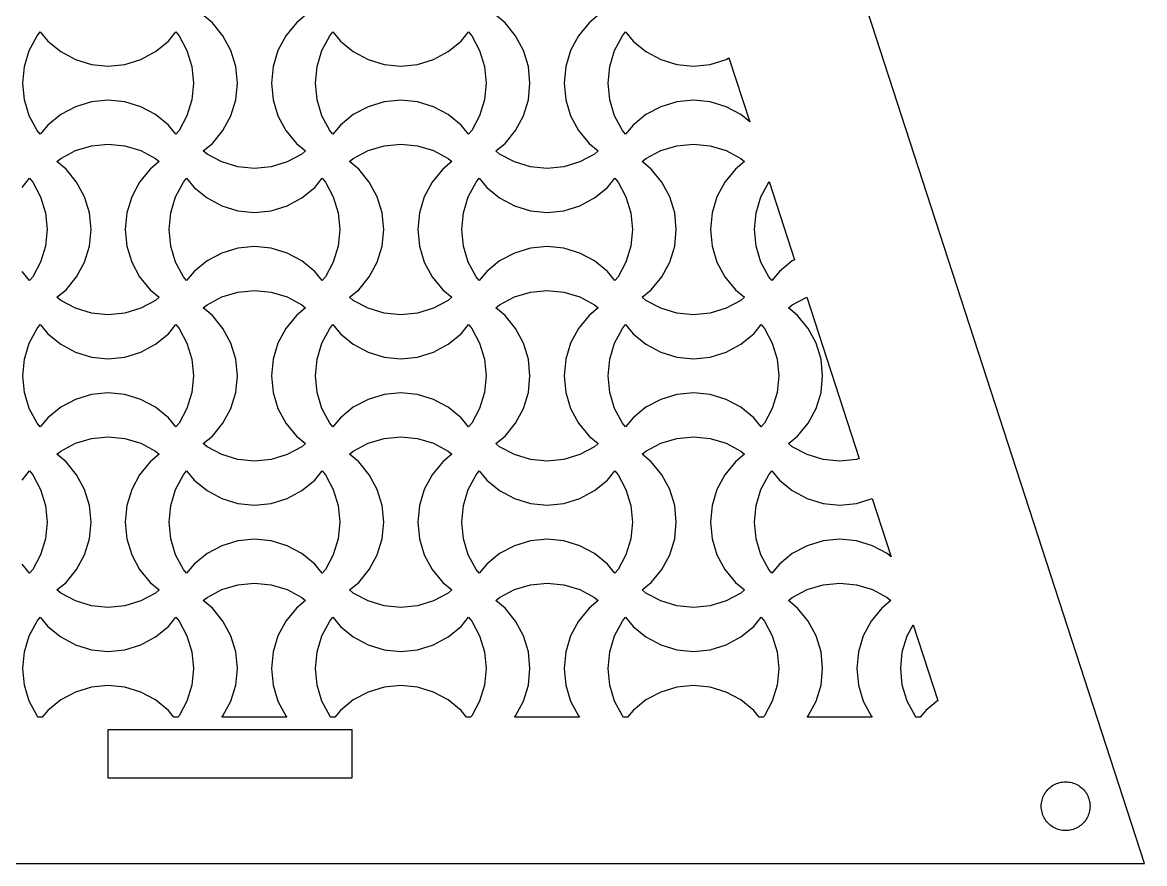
# Model space of a CAD drawing. Header units: metres. Extents: x -75 to 75, y 0 to 231.
# Drawn here: x -17 to 75, y 0 to 69 of the extents above; entities that cross this region are included whole.
import ezdxf

# ---------------------------------------------------------------- set-up
doc = ezdxf.new("R2010")
doc.units = ezdxf.units.M

msp = doc.modelspace()

# ---------------------------------------------------------------- linework, layer by layer
for p, q in [((75, 0), (0, 230.826)), ((-1.4502, 68.9499), (-2.19971, 69.5651)), ((6.19965, 69.5651), (5.45013, 68.9499)), ((22.5497, 68.9499), (21.7999, 69.5651)), ((30.1996, 69.5651), (29.4501, 68.9499)), ((-15.82, 67.8891), (-15.5649, 68.2001)), ((-15.5649, 68.2001), (-14.9496, 67.4503)), ((-5.05035, 67.4503), (-4.43512, 68.2001)), ((-4.43512, 68.2001), (-4.17969, 67.8891)), ((-0.57953, 67.8891), (-1.4502, 68.9499)), ((5.45013, 68.9499), (4.57947, 67.8891)), ((8.17963, 67.8891), (8.43506, 68.2001)), ((8.43506, 68.2001), (9.05029, 67.4503)), ((18.9496, 67.4503), (19.5648, 68.2001)), ((19.5648, 68.2001), (19.8199, 67.8891)), ((23.4201, 67.8891), (22.5497, 68.9499)), ((29.4501, 68.9499), (28.5797, 67.8891)), ((32.1796, 67.8891), (32.435, 68.2001)), ((32.435, 68.2001), (33.0502, 67.4503)), ((-16.467, 66.6788), (-15.82, 67.8891)), ((-14.9496, 67.4503), (-13.8885, 66.5799)), ((-6.11115, 66.5799), (-5.05035, 67.4503)), ((-4.17969, 67.8891), (-3.53271, 66.6788)), ((0.06714, 66.6788), (-0.57953, 67.8891)), ((4.57947, 67.8891), (3.9325, 66.6788)), ((7.53296, 66.6788), (8.17963, 67.8891)), ((9.05029, 67.4503), (10.1111, 66.5799)), ((17.8888, 66.5799), (18.9496, 67.4503)), ((19.8199, 67.8891), (20.4669, 66.6788)), ((24.0671, 66.6788), (23.4201, 67.8891)), ((28.5797, 67.8891), (27.9324, 66.6788)), ((31.5329, 66.6788), (32.1796, 67.8891)), ((33.0502, 67.4503), (34.111, 66.5799)), ((-16.8652, 65.3656), (-16.467, 66.6788)), ((-13.8885, 66.5799), (-12.6785, 65.9329)), ((-7.32117, 65.9329), (-6.11115, 66.5799)), ((-3.53271, 66.6788), (-3.13446, 65.3656)), ((0.46539, 65.3656), (0.06714, 66.6788)), ((3.9325, 66.6788), (3.53424, 65.3656)), ((7.1344, 65.3656), (7.53296, 66.6788)), ((10.1111, 66.5799), (11.3211, 65.9329)), ((16.6785, 65.9329), (17.8888, 66.5799)), ((20.4669, 66.6788), (20.8652, 65.3656)), ((24.4653, 65.3656), (24.0671, 66.6788)), ((27.9324, 66.6788), (27.5342, 65.3656)), ((31.1343, 65.3656), (31.5329, 66.6788)), ((34.111, 66.5799), (35.3214, 65.9329)), ((-16.9998, 64.0002), (-16.8652, 65.3656)), ((-12.6785, 65.9329), (-11.3654, 65.5347)), ((-11.3654, 65.5347), (-10, 65.4001)), ((-10, 65.4001), (-8.63434, 65.5347)), ((-8.63434, 65.5347), (-7.32117, 65.9329)), ((-3.13446, 65.3656), (-2.99988, 64.0002)), ((0.59998, 64.0002), (0.46539, 65.3656)), ((3.53424, 65.3656), (3.39966, 64.0002)), ((6.99982, 64.0002), (7.1344, 65.3656)), ((11.3211, 65.9329), (12.6343, 65.5347)), ((12.6343, 65.5347), (13.9999, 65.4001)), ((13.9999, 65.4001), (15.3653, 65.5347)), ((15.3653, 65.5347), (16.6785, 65.9329)), ((20.8652, 65.3656), (20.9998, 64.0002)), ((24.5999, 64.0002), (24.4653, 65.3656)), ((27.5342, 65.3656), (27.3996, 64.0002)), ((30.9998, 64.0002), (31.1343, 65.3656)), ((35.3214, 65.9329), (36.6345, 65.5347)), ((36.6345, 65.5347), (37.9999, 65.4001)), ((37.9999, 65.4001), (39.3652, 65.5347)), ((39.3652, 65.5347), (40.6784, 65.9329)), ((40.6784, 65.9329), (40.9179, 66.061)), ((40.9179, 66.061), (42.621, 60.8196)), ((-16.8652, 62.6346), (-16.9998, 64.0002)), ((-2.99988, 64.0002), (-3.13446, 62.6346)), ((0.46539, 62.6346), (0.59998, 64.0002)), ((3.39966, 64.0002), (3.53424, 62.6346)), ((7.1344, 62.6346), (6.99982, 64.0002)), ((20.9998, 64.0002), (20.8652, 62.6346)), ((24.4653, 62.6346), (24.5999, 64.0002)), ((27.3996, 64.0002), (27.5342, 62.6346)), ((31.1343, 62.6346), (30.9998, 64.0002)), ((-16.467, 61.3214), (-16.8652, 62.6346)), ((-10, 62.6004), (-11.3654, 62.4658)), ((-8.63434, 62.4658), (-10, 62.6004)), ((-3.13446, 62.6346), (-3.53271, 61.3214)), ((0.06714, 61.3214), (0.46539, 62.6346)), ((3.53424, 62.6346), (3.9325, 61.3214)), ((7.53296, 61.3214), (7.1344, 62.6346)), ((13.9999, 62.6004), (12.6343, 62.4658)), ((15.3653, 62.4658), (13.9999, 62.6004)), ((20.8652, 62.6346), (20.4669, 61.3214)), ((24.0671, 61.3214), (24.4653, 62.6346)), ((27.5342, 62.6346), (27.9324, 61.3214)), ((31.5329, 61.3214), (31.1343, 62.6346)), ((37.9999, 62.6004), (36.6345, 62.4658)), ((39.3652, 62.4658), (37.9999, 62.6004)), ((-12.6785, 62.0676), (-13.8885, 61.4206)), ((-11.3654, 62.4658), (-12.6785, 62.0676)), ((-7.32117, 62.0676), (-8.63434, 62.4658)), ((-6.11115, 61.4206), (-7.32117, 62.0676)), ((11.3211, 62.0676), (10.1111, 61.4206)), ((12.6343, 62.4658), (11.3211, 62.0676)), ((16.6785, 62.0676), (15.3653, 62.4658)), ((17.8888, 61.4206), (16.6785, 62.0676)), ((35.3214, 62.0676), (34.111, 61.4206)), ((36.6345, 62.4658), (35.3214, 62.0676)), ((40.6784, 62.0676), (39.3652, 62.4658)), ((41.8887, 61.4206), (40.6784, 62.0676)), ((-15.82, 60.1114), (-16.467, 61.3214)), ((-13.8885, 61.4206), (-14.9496, 60.5499)), ((-5.05035, 60.5499), (-6.11115, 61.4206)), ((-3.53271, 61.3214), (-4.17969, 60.1114)), ((-0.57953, 60.1114), (0.06714, 61.3214)), ((3.9325, 61.3214), (4.57947, 60.1114)), ((8.17963, 60.1114), (7.53296, 61.3214)), ((10.1111, 61.4206), (9.05029, 60.5499)), ((18.9496, 60.5499), (17.8888, 61.4206)), ((20.4669, 61.3214), (19.8199, 60.1114)), ((23.4201, 60.1114), (24.0671, 61.3214)), ((27.9324, 61.3214), (28.5797, 60.1114)), ((32.1796, 60.1114), (31.5329, 61.3214)), ((34.111, 61.4206), (33.0502, 60.5499)), ((42.621, 60.8196), (41.8887, 61.4206)), ((-15.5649, 59.8004), (-15.82, 60.1114)), ((-14.9496, 60.5499), (-15.5649, 59.8004)), ((-4.43512, 59.8004), (-5.05035, 60.5499)), ((-4.17969, 60.1114), (-4.43512, 59.8004)), ((-1.4502, 59.0506), (-0.57953, 60.1114)), ((4.57947, 60.1114), (5.45013, 59.0506)), ((8.43506, 59.8004), (8.17963, 60.1114)), ((9.05029, 60.5499), (8.43506, 59.8004)), ((19.5648, 59.8004), (18.9496, 60.5499)), ((19.8199, 60.1114), (19.5648, 59.8004)), ((22.5497, 59.0506), (23.4201, 60.1114)), ((28.5797, 60.1114), (29.4501, 59.0506)), ((32.435, 59.8004), (32.1796, 60.1114)), ((33.0502, 60.5499), (32.435, 59.8004)), ((-11.3654, 58.8657), (-10, 59.0002)), ((-10, 59.0002), (-8.63434, 58.8657)), ((-2.19971, 58.4354), (-1.4502, 59.0506)), ((5.45013, 59.0506), (6.19965, 58.4354)), ((12.6343, 58.8657), (13.9999, 59.0002)), ((13.9999, 59.0002), (15.3653, 58.8657)), ((21.7999, 58.4354), (22.5497, 59.0506)), ((29.4501, 59.0506), (30.1996, 58.4354)), ((36.6345, 58.8657), (37.9999, 59.0002)), ((37.9999, 59.0002), (39.3652, 58.8657)), ((-13.8885, 57.8204), (-12.6785, 58.4671)), ((-12.6785, 58.4671), (-11.3654, 58.8657)), ((-8.63434, 58.8657), (-7.32117, 58.4671)), ((-7.32117, 58.4671), (-6.11115, 57.8204)), ((-1.88873, 58.1799), (-2.19971, 58.4354)), ((-0.67841, 57.5333), (-1.88873, 58.1799)), ((5.88867, 58.1799), (4.67834, 57.5333)), ((6.19965, 58.4354), (5.88867, 58.1799)), ((10.1111, 57.8204), (11.3211, 58.4671)), ((11.3211, 58.4671), (12.6343, 58.8657)), ((15.3653, 58.8657), (16.6785, 58.4671)), ((16.6785, 58.4671), (17.8888, 57.8204)), ((22.1112, 58.1799), (21.7999, 58.4354)), ((23.3212, 57.5333), (22.1112, 58.1799)), ((29.8886, 58.1799), (28.6786, 57.5333)), ((30.1996, 58.4354), (29.8886, 58.1799)), ((34.111, 57.8204), (35.3214, 58.4671)), ((35.3214, 58.4671), (36.6345, 58.8657)), ((39.3652, 58.8657), (40.6784, 58.4671)), ((40.6784, 58.4671), (41.8887, 57.8204)), ((-14.1998, 57.565), (-13.8885, 57.8204)), ((-13.45, 56.9498), (-14.1998, 57.565)), ((-5.80017, 57.565), (-6.54968, 56.9498)), ((-6.11115, 57.8204), (-5.80017, 57.565)), ((0.63446, 57.1347), (-0.67841, 57.5333)), ((1.99982, 57.0001), (0.63446, 57.1347)), ((3.36548, 57.1347), (1.99982, 57.0001)), ((4.67834, 57.5333), (3.36548, 57.1347)), ((9.80011, 57.565), (10.1111, 57.8204)), ((10.5496, 56.9498), (9.80011, 57.565)), ((18.1998, 57.565), (17.45, 56.9498)), ((17.8888, 57.8204), (18.1998, 57.565)), ((24.6344, 57.1347), (23.3212, 57.5333)), ((25.9998, 57.0001), (24.6344, 57.1347)), ((27.3654, 57.1347), (25.9998, 57.0001)), ((28.6786, 57.5333), (27.3654, 57.1347)), ((33.8, 57.565), (34.111, 57.8204)), ((34.5496, 56.9498), (33.8, 57.565)), ((42.1997, 57.565), (41.4502, 56.9498)), ((41.8887, 57.8204), (42.1997, 57.565)), ((-17.0502, 55.4504), (-16.4349, 56.2)), ((-16.4349, 56.2), (-16.1798, 55.889)), ((-12.5797, 55.889), (-13.45, 56.9498)), ((-6.54968, 56.9498), (-7.42004, 55.889)), ((-3.81989, 55.889), (-3.56476, 56.2)), ((-3.56476, 56.2), (-2.94952, 55.4504)), ((6.94946, 55.4504), (7.5647, 56.2)), ((7.5647, 56.2), (7.82013, 55.889)), ((11.4203, 55.889), (10.5496, 56.9498)), ((17.45, 56.9498), (16.5796, 55.889)), ((20.1797, 55.889), (20.4349, 56.2)), ((20.4349, 56.2), (21.0501, 55.4504)), ((30.9494, 55.4504), (31.5646, 56.2)), ((31.5646, 56.2), (31.8201, 55.889)), ((35.4202, 55.889), (34.5496, 56.9498)), ((41.4502, 56.9498), (40.5795, 55.889)), ((-16.1798, 55.889), (-15.5328, 54.6786)), ((-11.9324, 54.6786), (-12.5797, 55.889)), ((-7.42004, 55.889), (-8.06732, 54.6786)), ((-4.46686, 54.6786), (-3.81989, 55.889)), ((-2.94952, 55.4504), (-1.88873, 54.5798)), ((5.88867, 54.5798), (6.94946, 55.4504)), ((7.82013, 55.889), (8.4668, 54.6786)), ((12.0673, 54.6786), (11.4203, 55.889)), ((16.5796, 55.889), (15.9326, 54.6786)), ((19.5328, 54.6786), (20.1797, 55.889)), ((21.0501, 55.4504), (22.1112, 54.5798)), ((29.8886, 54.5798), (30.9494, 55.4504)), ((31.8201, 55.889), (32.4667, 54.6786)), ((36.0672, 54.6786), (35.4202, 55.889)), ((40.5795, 55.889), (39.9326, 54.6786)), ((43.5327, 54.6786), (44.1797, 55.889)), ((44.1797, 55.889), (44.2107, 55.9268)), ((44.2107, 55.9268), (46.2932, 49.5178)), ((-15.5328, 54.6786), (-15.1343, 53.3655)), ((-11.5344, 53.3655), (-11.9324, 54.6786)), ((-8.06732, 54.6786), (-8.46527, 53.3655)), ((-4.86511, 53.3655), (-4.46686, 54.6786)), ((-1.88873, 54.5798), (-0.67841, 53.9328)), ((4.67834, 53.9328), (5.88867, 54.5798)), ((8.4668, 54.6786), (8.86536, 53.3655)), ((12.4655, 53.3655), (12.0673, 54.6786)), ((15.9326, 54.6786), (15.5344, 53.3655)), ((19.1345, 53.3655), (19.5328, 54.6786)), ((22.1112, 54.5798), (23.3212, 53.9328)), ((28.6786, 53.9328), (29.8886, 54.5798)), ((32.4667, 54.6786), (32.8653, 53.3655)), ((36.4655, 53.3655), (36.0672, 54.6786)), ((39.9326, 54.6786), (39.5343, 53.3655)), ((43.1345, 53.3655), (43.5327, 54.6786)), ((-0.67841, 53.9328), (0.63446, 53.5345)), ((0.63446, 53.5345), (1.99982, 53.4)), ((1.99982, 53.4), (3.36548, 53.5345)), ((3.36548, 53.5345), (4.67834, 53.9328)), ((23.3212, 53.9328), (24.6344, 53.5345)), ((24.6344, 53.5345), (25.9998, 53.4)), ((25.9998, 53.4), (27.3654, 53.5345)), ((27.3654, 53.5345), (28.6786, 53.9328)), ((-15.1343, 53.3655), (-14.9997, 52.0001)), ((-11.3998, 52.0001), (-11.5344, 53.3655)), ((-8.46527, 53.3655), (-8.59985, 52.0001)), ((-4.99969, 52.0001), (-4.86511, 53.3655)), ((8.86536, 53.3655), (8.99994, 52.0001)), ((12.6001, 52.0001), (12.4655, 53.3655)), ((15.5344, 53.3655), (15.3998, 52.0001)), ((18.9999, 52.0001), (19.1345, 53.3655)), ((32.8653, 53.3655), (32.9999, 52.0001)), ((36.6, 52.0001), (36.4655, 53.3655)), ((39.5343, 53.3655), (39.3997, 52.0001)), ((42.9999, 52.0001), (43.1345, 53.3655)), ((-14.9997, 52.0001), (-15.1343, 50.6348)), ((-11.5344, 50.6348), (-11.3998, 52.0001)), ((-8.59985, 52.0001), (-8.46527, 50.6348)), ((-4.86511, 50.6348), (-4.99969, 52.0001)), ((8.99994, 52.0001), (8.86536, 50.6348)), ((12.4655, 50.6348), (12.6001, 52.0001)), ((15.3998, 52.0001), (15.5344, 50.6348)), ((19.1345, 50.6348), (18.9999, 52.0001)), ((32.9999, 52.0001), (32.8653, 50.6348)), ((36.4655, 50.6348), (36.6, 52.0001)), ((39.3997, 52.0001), (39.5343, 50.6348)), ((43.1345, 50.6348), (42.9999, 52.0001)), ((-15.1343, 50.6348), (-15.5328, 49.3216)), ((-11.9324, 49.3216), (-11.5344, 50.6348)), ((-8.46527, 50.6348), (-8.06732, 49.3216)), ((-4.46686, 49.3216), (-4.86511, 50.6348)), ((8.86536, 50.6348), (8.4668, 49.3216)), ((12.0673, 49.3216), (12.4655, 50.6348)), ((15.5344, 50.6348), (15.9326, 49.3216)), ((19.5328, 49.3216), (19.1345, 50.6348)), ((32.8653, 50.6348), (32.4667, 49.3216)), ((36.0672, 49.3216), (36.4655, 50.6348)), ((39.5343, 50.6348), (39.9326, 49.3216)), ((43.5327, 49.3216), (43.1345, 50.6348)), ((-0.67841, 50.0674), (-1.88873, 49.4205)), ((0.63446, 50.4657), (-0.67841, 50.0674)), ((1.99982, 50.6003), (0.63446, 50.4657)), ((3.36548, 50.4657), (1.99982, 50.6003)), ((4.67834, 50.0674), (3.36548, 50.4657)), ((5.88867, 49.4205), (4.67834, 50.0674)), ((23.3212, 50.0674), (22.1112, 49.4205)), ((24.6344, 50.4657), (23.3212, 50.0674)), ((25.9998, 50.6003), (24.6344, 50.4657)), ((27.3654, 50.4657), (25.9998, 50.6003)), ((28.6786, 50.0674), (27.3654, 50.4657)), ((29.8886, 49.4205), (28.6786, 50.0674)), ((-15.5328, 49.3216), (-16.1798, 48.1113)), ((-12.5797, 48.1113), (-11.9324, 49.3216)), ((-8.06732, 49.3216), (-7.42004, 48.1113)), ((-3.81989, 48.1113), (-4.46686, 49.3216)), ((-1.88873, 49.4205), (-2.94952, 48.5498)), ((6.94946, 48.5498), (5.88867, 49.4205)), ((8.4668, 49.3216), (7.82013, 48.1113)), ((11.4203, 48.1113), (12.0673, 49.3216)), ((15.9326, 49.3216), (16.5796, 48.1113)), ((20.1797, 48.1113), (19.5328, 49.3216)), ((22.1112, 49.4205), (21.0501, 48.5498)), ((30.9494, 48.5498), (29.8886, 49.4205)), ((32.4667, 49.3216), (31.8201, 48.1113)), ((35.4202, 48.1113), (36.0672, 49.3216)), ((39.9326, 49.3216), (40.5795, 48.1113)), ((44.1797, 48.1113), (43.5327, 49.3216)), ((46.1111, 49.4205), (45.0504, 48.5498)), ((46.2932, 49.5178), (46.1111, 49.4205)), ((-16.4349, 47.8003), (-17.0502, 48.5498)), ((-16.1798, 48.1113), (-16.4349, 47.8003)), ((-13.45, 47.0505), (-12.5797, 48.1113)), ((-7.42004, 48.1113), (-6.54968, 47.0505)), ((-3.56476, 47.8003), (-3.81989, 48.1113)), ((-2.94952, 48.5498), (-3.56476, 47.8003)), ((7.5647, 47.8003), (6.94946, 48.5498)), ((7.82013, 48.1113), (7.5647, 47.8003)), ((10.5496, 47.0505), (11.4203, 48.1113)), ((16.5796, 48.1113), (17.45, 47.0505)), ((20.4349, 47.8003), (20.1797, 48.1113)), ((21.0501, 48.5498), (20.4349, 47.8003)), ((31.5646, 47.8003), (30.9494, 48.5498)), ((31.8201, 48.1113), (31.5646, 47.8003)), ((34.5496, 47.0505), (35.4202, 48.1113)), ((40.5795, 48.1113), (41.4502, 47.0505)), ((44.4351, 47.8003), (44.1797, 48.1113)), ((45.0504, 48.5498), (44.4351, 47.8003)), ((-14.1998, 46.4352), (-13.45, 47.0505)), ((-6.54968, 47.0505), (-5.80017, 46.4352)), ((0.63446, 46.8655), (1.99982, 47.0001)), ((1.99982, 47.0001), (3.36548, 46.8655)), ((9.80011, 46.4352), (10.5496, 47.0505)), ((17.45, 47.0505), (18.1998, 46.4352)), ((24.6344, 46.8655), (25.9998, 47.0001)), ((25.9998, 47.0001), (27.3654, 46.8655)), ((33.8, 46.4352), (34.5496, 47.0505)), ((41.4502, 47.0505), (42.1997, 46.4352)), ((-13.8885, 46.1801), (-14.1998, 46.4352)), ((-12.6785, 45.5331), (-13.8885, 46.1801)), ((-6.11115, 46.1801), (-7.32117, 45.5331)), ((-5.80017, 46.4352), (-6.11115, 46.1801)), ((-1.88873, 45.8203), (-0.67841, 46.4673)), ((-0.67841, 46.4673), (0.63446, 46.8655)), ((3.36548, 46.8655), (4.67834, 46.4673)), ((4.67834, 46.4673), (5.88867, 45.8203)), ((10.1111, 46.1801), (9.80011, 46.4352)), ((11.3211, 45.5331), (10.1111, 46.1801)), ((17.8888, 46.1801), (16.6785, 45.5331)), ((18.1998, 46.4352), (17.8888, 46.1801)), ((22.1112, 45.8203), (23.3212, 46.4673)), ((23.3212, 46.4673), (24.6344, 46.8655)), ((27.3654, 46.8655), (28.6786, 46.4673)), ((28.6786, 46.4673), (29.8886, 45.8203)), ((34.111, 46.1801), (33.8, 46.4352)), ((35.3214, 45.5331), (34.111, 46.1801)), ((41.8887, 46.1801), (40.6784, 45.5331)), ((42.1997, 46.4352), (41.8887, 46.1801)), ((46.1111, 45.8203), (47.2898, 46.4505)), ((47.2898, 46.4505), (51.5938, 33.204)), ((-11.3654, 45.1346), (-12.6785, 45.5331)), ((-10, 45), (-11.3654, 45.1346)), ((-8.63434, 45.1346), (-10, 45)), ((-7.32117, 45.5331), (-8.63434, 45.1346)), ((-2.19971, 45.5649), (-1.88873, 45.8203)), ((-1.4502, 44.9496), (-2.19971, 45.5649)), ((6.19965, 45.5649), (5.45013, 44.9496)), ((5.88867, 45.8203), (6.19965, 45.5649)), ((12.6343, 45.1346), (11.3211, 45.5331)), ((13.9999, 45), (12.6343, 45.1346)), ((15.3653, 45.1346), (13.9999, 45)), ((16.6785, 45.5331), (15.3653, 45.1346)), ((21.7999, 45.5649), (22.1112, 45.8203)), ((22.5497, 44.9496), (21.7999, 45.5649)), ((30.1996, 45.5649), (29.4501, 44.9496)), ((29.8886, 45.8203), (30.1996, 45.5649)), ((36.6345, 45.1346), (35.3214, 45.5331)), ((37.9999, 45), (36.6345, 45.1346)), ((39.3652, 45.1346), (37.9999, 45)), ((40.6784, 45.5331), (39.3652, 45.1346)), ((45.8002, 45.5649), (46.1111, 45.8203)), ((46.5497, 44.9496), (45.8002, 45.5649)), ((-15.82, 43.8889), (-15.5649, 44.1998)), ((-15.5649, 44.1998), (-14.9496, 43.4503)), ((-5.05035, 43.4503), (-4.43512, 44.1998)), ((-4.43512, 44.1998), (-4.17969, 43.8889)), ((-0.57953, 43.8889), (-1.4502, 44.9496)), ((5.45013, 44.9496), (4.57947, 43.8889)), ((8.17963, 43.8889), (8.43506, 44.1998)), ((8.43506, 44.1998), (9.05029, 43.4503)), ((18.9496, 43.4503), (19.5648, 44.1998)), ((19.5648, 44.1998), (19.8199, 43.8889)), ((23.4201, 43.8889), (22.5497, 44.9496)), ((29.4501, 44.9496), (28.5797, 43.8889)), ((32.1796, 43.8889), (32.435, 44.1998)), ((32.435, 44.1998), (33.0502, 43.4503)), ((42.9495, 43.4503), (43.5648, 44.1998)), ((43.5648, 44.1998), (43.8199, 43.8889)), ((47.42, 43.8889), (46.5497, 44.9496)), ((-16.467, 42.6788), (-15.82, 43.8889)), ((-14.9496, 43.4503), (-13.8885, 42.58)), ((-6.11115, 42.58), (-5.05035, 43.4503)), ((-4.17969, 43.8889), (-3.53271, 42.6788)), ((0.06714, 42.6788), (-0.57953, 43.8889)), ((4.57947, 43.8889), (3.9325, 42.6788)), ((7.53296, 42.6788), (8.17963, 43.8889)), ((9.05029, 43.4503), (10.1111, 42.58)), ((17.8888, 42.58), (18.9496, 43.4503)), ((19.8199, 43.8889), (20.4669, 42.6788)), ((24.0671, 42.6788), (23.4201, 43.8889)), ((28.5797, 43.8889), (27.9324, 42.6788)), ((31.5329, 42.6788), (32.1796, 43.8889)), ((33.0502, 43.4503), (34.111, 42.58)), ((41.8887, 42.58), (42.9495, 43.4503)), ((43.8199, 43.8889), (44.4669, 42.6788)), ((48.0673, 42.6788), (47.42, 43.8889)), ((-16.8652, 41.3657), (-16.467, 42.6788)), ((-13.8885, 42.58), (-12.6785, 41.9327)), ((-7.32117, 41.9327), (-6.11115, 42.58)), ((-3.53271, 42.6788), (-3.13446, 41.3657)), ((0.46539, 41.3657), (0.06714, 42.6788)), ((3.9325, 42.6788), (3.53424, 41.3657)), ((7.1344, 41.3657), (7.53296, 42.6788)), ((10.1111, 42.58), (11.3211, 41.9327)), ((16.6785, 41.9327), (17.8888, 42.58)), ((20.4669, 42.6788), (20.8652, 41.3657)), ((24.4653, 41.3657), (24.0671, 42.6788)), ((27.9324, 42.6788), (27.5342, 41.3657)), ((31.1343, 41.3657), (31.5329, 42.6788)), ((34.111, 42.58), (35.3214, 41.9327)), ((40.6784, 41.9327), (41.8887, 42.58)), ((44.4669, 42.6788), (44.8654, 41.3657)), ((48.4653, 41.3657), (48.0673, 42.6788)), ((-12.6785, 41.9327), (-11.3654, 41.5347)), ((-11.3654, 41.5347), (-10, 41.4001)), ((-10, 41.4001), (-8.63434, 41.5347)), ((-8.63434, 41.5347), (-7.32117, 41.9327)), ((11.3211, 41.9327), (12.6343, 41.5347)), ((12.6343, 41.5347), (13.9999, 41.4001)), ((13.9999, 41.4001), (15.3653, 41.5347)), ((15.3653, 41.5347), (16.6785, 41.9327)), ((35.3214, 41.9327), (36.6345, 41.5347)), ((36.6345, 41.5347), (37.9999, 41.4001)), ((37.9999, 41.4001), (39.3652, 41.5347)), ((39.3652, 41.5347), (40.6784, 41.9327)), ((-16.9998, 40), (-16.8652, 41.3657)), ((-3.13446, 41.3657), (-2.99988, 40)), ((0.59998, 40), (0.46539, 41.3657)), ((3.53424, 41.3657), (3.39966, 40)), ((6.99982, 40), (7.1344, 41.3657)), ((20.8652, 41.3657), (20.9998, 40)), ((24.5999, 40), (24.4653, 41.3657)), ((27.5342, 41.3657), (27.3996, 40)), ((30.9998, 40), (31.1343, 41.3657)), ((44.8654, 41.3657), (45, 40)), ((48.5999, 40), (48.4653, 41.3657)), ((-16.8652, 38.6346), (-16.9998, 40)), ((-2.99988, 40), (-3.13446, 38.6346)), ((0.46539, 38.6346), (0.59998, 40)), ((3.39966, 40), (3.53424, 38.6346)), ((7.1344, 38.6346), (6.99982, 40)), ((20.9998, 40), (20.8652, 38.6346)), ((24.4653, 38.6346), (24.5999, 40)), ((27.3996, 40), (27.5342, 38.6346)), ((31.1343, 38.6346), (30.9998, 40)), ((45, 40), (44.8654, 38.6346)), ((48.4653, 38.6346), (48.5999, 40)), ((-16.467, 37.3215), (-16.8652, 38.6346)), ((-12.6785, 38.0676), (-13.8885, 37.4203)), ((-11.3654, 38.4656), (-12.6785, 38.0676)), ((-10, 38.6002), (-11.3654, 38.4656)), ((-8.63434, 38.4656), (-10, 38.6002)), ((-7.32117, 38.0676), (-8.63434, 38.4656)), ((-6.11115, 37.4203), (-7.32117, 38.0676)), ((-3.13446, 38.6346), (-3.53271, 37.3215)), ((0.06714, 37.3215), (0.46539, 38.6346)), ((3.53424, 38.6346), (3.9325, 37.3215)), ((7.53296, 37.3215), (7.1344, 38.6346)), ((11.3211, 38.0676), (10.1111, 37.4203)), ((12.6343, 38.4656), (11.3211, 38.0676)), ((13.9999, 38.6002), (12.6343, 38.4656)), ((15.3653, 38.4656), (13.9999, 38.6002)), ((16.6785, 38.0676), (15.3653, 38.4656)), ((17.8888, 37.4203), (16.6785, 38.0676)), ((20.8652, 38.6346), (20.4669, 37.3215)), ((24.0671, 37.3215), (24.4653, 38.6346)), ((27.5342, 38.6346), (27.9324, 37.3215)), ((31.5329, 37.3215), (31.1343, 38.6346)), ((35.3214, 38.0676), (34.111, 37.4203)), ((36.6345, 38.4656), (35.3214, 38.0676)), ((37.9999, 38.6002), (36.6345, 38.4656)), ((39.3652, 38.4656), (37.9999, 38.6002)), ((40.6784, 38.0676), (39.3652, 38.4656)), ((41.8887, 37.4203), (40.6784, 38.0676)), ((44.8654, 38.6346), (44.4669, 37.3215)), ((48.0673, 37.3215), (48.4653, 38.6346)), ((-15.82, 36.1115), (-16.467, 37.3215)), ((-13.8885, 37.4203), (-14.9496, 36.55)), ((-5.05035, 36.55), (-6.11115, 37.4203)), ((-3.53271, 37.3215), (-4.17969, 36.1115)), ((-0.57953, 36.1115), (0.06714, 37.3215)), ((3.9325, 37.3215), (4.57947, 36.1115)), ((8.17963, 36.1115), (7.53296, 37.3215)), ((10.1111, 37.4203), (9.05029, 36.55)), ((18.9496, 36.55), (17.8888, 37.4203)), ((20.4669, 37.3215), (19.8199, 36.1115)), ((23.4201, 36.1115), (24.0671, 37.3215)), ((27.9324, 37.3215), (28.5797, 36.1115)), ((32.1796, 36.1115), (31.5329, 37.3215)), ((34.111, 37.4203), (33.0502, 36.55)), ((42.9495, 36.55), (41.8887, 37.4203)), ((44.4669, 37.3215), (43.8199, 36.1115)), ((47.42, 36.1115), (48.0673, 37.3215)), ((-15.5649, 35.8002), (-15.82, 36.1115)), ((-14.9496, 36.55), (-15.5649, 35.8002)), ((-4.43512, 35.8002), (-5.05035, 36.55)), ((-4.17969, 36.1115), (-4.43512, 35.8002)), ((-1.4502, 35.0504), (-0.57953, 36.1115)), ((4.57947, 36.1115), (5.45013, 35.0504)), ((8.43506, 35.8002), (8.17963, 36.1115)), ((9.05029, 36.55), (8.43506, 35.8002)), ((19.5648, 35.8002), (18.9496, 36.55)), ((19.8199, 36.1115), (19.5648, 35.8002)), ((22.5497, 35.0504), (23.4201, 36.1115)), ((28.5797, 36.1115), (29.4501, 35.0504)), ((32.435, 35.8002), (32.1796, 36.1115)), ((33.0502, 36.55), (32.435, 35.8002)), ((43.5648, 35.8002), (42.9495, 36.55)), ((43.8199, 36.1115), (43.5648, 35.8002)), ((46.5497, 35.0504), (47.42, 36.1115)), ((-11.3654, 34.8657), (-10, 35.0003)), ((-10, 35.0003), (-8.63434, 34.8657)), ((-2.19971, 34.4351), (-1.4502, 35.0504)), ((5.45013, 35.0504), (6.19965, 34.4351)), ((12.6343, 34.8657), (13.9999, 35.0003)), ((13.9999, 35.0003), (15.3653, 34.8657)), ((21.7999, 34.4351), (22.5497, 35.0504)), ((29.4501, 35.0504), (30.1996, 34.4351)), ((36.6345, 34.8657), (37.9999, 35.0003)), ((37.9999, 35.0003), (39.3652, 34.8657)), ((45.8002, 34.4351), (46.5497, 35.0504)), ((-13.8885, 33.8202), (-12.6785, 34.4672)), ((-12.6785, 34.4672), (-11.3654, 34.8657)), ((-8.63434, 34.8657), (-7.32117, 34.4672)), ((-7.32117, 34.4672), (-6.11115, 33.8202)), ((-1.88873, 34.18), (-2.19971, 34.4351)), ((-0.67841, 33.533), (-1.88873, 34.18)), ((5.88867, 34.18), (4.67834, 33.533)), ((6.19965, 34.4351), (5.88867, 34.18)), ((10.1111, 33.8202), (11.3211, 34.4672)), ((11.3211, 34.4672), (12.6343, 34.8657)), ((15.3653, 34.8657), (16.6785, 34.4672)), ((16.6785, 34.4672), (17.8888, 33.8202)), ((22.1112, 34.18), (21.7999, 34.4351)), ((23.3212, 33.533), (22.1112, 34.18)), ((29.8886, 34.18), (28.6786, 33.533)), ((30.1996, 34.4351), (29.8886, 34.18)), ((34.111, 33.8202), (35.3214, 34.4672)), ((35.3214, 34.4672), (36.6345, 34.8657)), ((39.3652, 34.8657), (40.6784, 34.4672)), ((40.6784, 34.4672), (41.8887, 33.8202)), ((46.1111, 34.18), (45.8002, 34.4351)), ((47.3212, 33.533), (46.1111, 34.18)), ((-14.1998, 33.5651), (-13.8885, 33.8202)), ((-13.45, 32.9498), (-14.1998, 33.5651)), ((-5.80017, 33.5651), (-6.54968, 32.9498)), ((-6.11115, 33.8202), (-5.80017, 33.5651)), ((0.63446, 33.1348), (-0.67841, 33.533)), ((1.99982, 33.0002), (0.63446, 33.1348)), ((3.36548, 33.1348), (1.99982, 33.0002)), ((4.67834, 33.533), (3.36548, 33.1348)), ((9.80011, 33.5651), (10.1111, 33.8202)), ((10.5496, 32.9498), (9.80011, 33.5651)), ((18.1998, 33.5651), (17.45, 32.9498)), ((17.8888, 33.8202), (18.1998, 33.5651)), ((24.6344, 33.1348), (23.3212, 33.533)), ((25.9998, 33.0002), (24.6344, 33.1348)), ((27.3654, 33.1348), (25.9998, 33.0002)), ((28.6786, 33.533), (27.3654, 33.1348)), ((33.8, 33.5651), (34.111, 33.8202)), ((34.5496, 32.9498), (33.8, 33.5651)), ((42.1997, 33.5651), (41.4502, 32.9498)), ((41.8887, 33.8202), (42.1997, 33.5651)), ((48.6343, 33.1348), (47.3212, 33.533)), ((50, 33.0002), (48.6343, 33.1348)), ((51.3654, 33.1348), (50, 33.0002)), ((51.5938, 33.204), (51.3654, 33.1348)), ((-12.5797, 31.889), (-13.45, 32.9498)), ((-6.54968, 32.9498), (-7.42004, 31.889)), ((11.4203, 31.889), (10.5496, 32.9498)), ((17.45, 32.9498), (16.5796, 31.889)), ((35.4202, 31.889), (34.5496, 32.9498)), ((41.4502, 32.9498), (40.5795, 31.889)), ((-17.0502, 31.4505), (-16.4349, 32.2)), ((-16.4349, 32.2), (-16.1798, 31.889)), ((-16.1798, 31.889), (-15.5328, 30.6787)), ((-11.9324, 30.6787), (-12.5797, 31.889)), ((-7.42004, 31.889), (-8.06732, 30.6787)), ((-4.46686, 30.6787), (-3.81989, 31.889)), ((-3.81989, 31.889), (-3.56476, 32.2)), ((-3.56476, 32.2), (-2.94952, 31.4505)), ((-2.94952, 31.4505), (-1.88873, 30.5798)), ((5.88867, 30.5798), (6.94946, 31.4505)), ((6.94946, 31.4505), (7.5647, 32.2)), ((7.5647, 32.2), (7.82013, 31.889)), ((7.82013, 31.889), (8.4668, 30.6787)), ((12.0673, 30.6787), (11.4203, 31.889)), ((16.5796, 31.889), (15.9326, 30.6787)), ((19.5328, 30.6787), (20.1797, 31.889)), ((20.1797, 31.889), (20.4349, 32.2)), ((20.4349, 32.2), (21.0501, 31.4505)), ((21.0501, 31.4505), (22.1112, 30.5798)), ((29.8886, 30.5798), (30.9494, 31.4505)), ((30.9494, 31.4505), (31.5646, 32.2)), ((31.5646, 32.2), (31.8201, 31.889)), ((31.8201, 31.889), (32.4667, 30.6787)), ((36.0672, 30.6787), (35.4202, 31.889)), ((40.5795, 31.889), (39.9326, 30.6787)), ((43.5327, 30.6787), (44.1797, 31.889)), ((44.1797, 31.889), (44.4351, 32.2)), ((44.4351, 32.2), (45.0504, 31.4505)), ((45.0504, 31.4505), (46.1111, 30.5798)), ((-15.5328, 30.6787), (-15.1343, 29.3655)), ((-11.5344, 29.3655), (-11.9324, 30.6787)), ((-8.06732, 30.6787), (-8.46527, 29.3655)), ((-4.86511, 29.3655), (-4.46686, 30.6787)), ((-1.88873, 30.5798), (-0.67841, 29.9329)), ((4.67834, 29.9329), (5.88867, 30.5798)), ((8.4668, 30.6787), (8.86536, 29.3655)), ((12.4655, 29.3655), (12.0673, 30.6787)), ((15.9326, 30.6787), (15.5344, 29.3655)), ((19.1345, 29.3655), (19.5328, 30.6787)), ((22.1112, 30.5798), (23.3212, 29.9329)), ((28.6786, 29.9329), (29.8886, 30.5798)), ((32.4667, 30.6787), (32.8653, 29.3655)), ((36.4655, 29.3655), (36.0672, 30.6787)), ((39.9326, 30.6787), (39.5343, 29.3655)), ((43.1345, 29.3655), (43.5327, 30.6787)), ((46.1111, 30.5798), (47.3212, 29.9329)), ((-0.67841, 29.9329), (0.63446, 29.5346)), ((0.63446, 29.5346), (1.99982, 29.4)), ((1.99982, 29.4), (3.36548, 29.5346)), ((3.36548, 29.5346), (4.67834, 29.9329)), ((23.3212, 29.9329), (24.6344, 29.5346)), ((24.6344, 29.5346), (25.9998, 29.4)), ((25.9998, 29.4), (27.3654, 29.5346)), ((27.3654, 29.5346), (28.6786, 29.9329)), ((47.3212, 29.9329), (48.6343, 29.5346)), ((48.6343, 29.5346), (50, 29.4)), ((50, 29.4), (51.3654, 29.5346)), ((51.3654, 29.5346), (52.6586, 29.9268)), ((52.6586, 29.9268), (54.208, 25.1584)), ((-15.1343, 29.3655), (-14.9997, 28.0002)), ((-11.3998, 28.0002), (-11.5344, 29.3655)), ((-8.46527, 29.3655), (-8.59985, 28.0002)), ((-4.99969, 28.0002), (-4.86511, 29.3655)), ((8.86536, 29.3655), (8.99994, 28.0002)), ((12.6001, 28.0002), (12.4655, 29.3655)), ((15.5344, 29.3655), (15.3998, 28.0002)), ((18.9999, 28.0002), (19.1345, 29.3655)), ((32.8653, 29.3655), (32.9999, 28.0002)), ((36.6, 28.0002), (36.4655, 29.3655)), ((39.5343, 29.3655), (39.3997, 28.0002)), ((42.9999, 28.0002), (43.1345, 29.3655)), ((-14.9997, 28.0002), (-15.1343, 26.6348)), ((-11.5344, 26.6348), (-11.3998, 28.0002)), ((-8.59985, 28.0002), (-8.46527, 26.6348)), ((-4.86511, 26.6348), (-4.99969, 28.0002)), ((8.99994, 28.0002), (8.86536, 26.6348)), ((12.4655, 26.6348), (12.6001, 28.0002)), ((15.3998, 28.0002), (15.5344, 26.6348)), ((19.1345, 26.6348), (18.9999, 28.0002)), ((32.9999, 28.0002), (32.8653, 26.6348)), ((36.4655, 26.6348), (36.6, 28.0002)), ((39.3997, 28.0002), (39.5343, 26.6348)), ((43.1345, 26.6348), (42.9999, 28.0002)), ((-15.1343, 26.6348), (-15.5328, 25.3217)), ((-11.9324, 25.3217), (-11.5344, 26.6348)), ((-8.46527, 26.6348), (-8.06732, 25.3217)), ((-4.46686, 25.3217), (-4.86511, 26.6348)), ((-0.67841, 26.0675), (-1.88873, 25.4205)), ((0.63446, 26.4658), (-0.67841, 26.0675)), ((1.99982, 26.6003), (0.63446, 26.4658)), ((3.36548, 26.4658), (1.99982, 26.6003)), ((4.67834, 26.0675), (3.36548, 26.4658)), ((5.88867, 25.4205), (4.67834, 26.0675)), ((8.86536, 26.6348), (8.4668, 25.3217)), ((12.0673, 25.3217), (12.4655, 26.6348)), ((15.5344, 26.6348), (15.9326, 25.3217)), ((19.5328, 25.3217), (19.1345, 26.6348)), ((23.3212, 26.0675), (22.1112, 25.4205)), ((24.6344, 26.4658), (23.3212, 26.0675)), ((25.9998, 26.6003), (24.6344, 26.4658)), ((27.3654, 26.4658), (25.9998, 26.6003)), ((28.6786, 26.0675), (27.3654, 26.4658)), ((29.8886, 25.4205), (28.6786, 26.0675)), ((32.8653, 26.6348), (32.4667, 25.3217)), ((36.0672, 25.3217), (36.4655, 26.6348)), ((39.5343, 26.6348), (39.9326, 25.3217)), ((43.5327, 25.3217), (43.1345, 26.6348)), ((47.3212, 26.0675), (46.1111, 25.4205)), ((48.6343, 26.4658), (47.3212, 26.0675)), ((50, 26.6003), (48.6343, 26.4658)), ((51.3654, 26.4658), (50, 26.6003)), ((52.6785, 26.0675), (51.3654, 26.4658)), ((53.8885, 25.4205), (52.6785, 26.0675)), ((-15.5328, 25.3217), (-16.1798, 24.1113)), ((-12.5797, 24.1113), (-11.9324, 25.3217)), ((-8.06732, 25.3217), (-7.42004, 24.1113)), ((-3.81989, 24.1113), (-4.46686, 25.3217)), ((-1.88873, 25.4205), (-2.94952, 24.5499)), ((6.94946, 24.5499), (5.88867, 25.4205)), ((8.4668, 25.3217), (7.82013, 24.1113)), ((11.4203, 24.1113), (12.0673, 25.3217)), ((15.9326, 25.3217), (16.5796, 24.1113)), ((20.1797, 24.1113), (19.5328, 25.3217)), ((22.1112, 25.4205), (21.0501, 24.5499)), ((30.9494, 24.5499), (29.8886, 25.4205)), ((32.4667, 25.3217), (31.8201, 24.1113)), ((35.4202, 24.1113), (36.0672, 25.3217)), ((39.9326, 25.3217), (40.5795, 24.1113)), ((44.1797, 24.1113), (43.5327, 25.3217)), ((46.1111, 25.4205), (45.0504, 24.5499)), ((54.208, 25.1584), (53.8885, 25.4205)), ((-16.4349, 23.8004), (-17.0502, 24.5499)), ((-16.1798, 24.1113), (-16.4349, 23.8004)), ((-13.45, 23.0505), (-12.5797, 24.1113)), ((-7.42004, 24.1113), (-6.54968, 23.0505)), ((-3.56476, 23.8004), (-3.81989, 24.1113)), ((-2.94952, 24.5499), (-3.56476, 23.8004)), ((7.5647, 23.8004), (6.94946, 24.5499)), ((7.82013, 24.1113), (7.5647, 23.8004)), ((10.5496, 23.0505), (11.4203, 24.1113)), ((16.5796, 24.1113), (17.45, 23.0505)), ((20.4349, 23.8004), (20.1797, 24.1113)), ((21.0501, 24.5499), (20.4349, 23.8004)), ((31.5646, 23.8004), (30.9494, 24.5499)), ((31.8201, 24.1113), (31.5646, 23.8004)), ((34.5496, 23.0505), (35.4202, 24.1113)), ((40.5795, 24.1113), (41.4502, 23.0505)), ((44.4351, 23.8004), (44.1797, 24.1113)), ((45.0504, 24.5499), (44.4351, 23.8004)), ((-14.1998, 22.4353), (-13.45, 23.0505)), ((-6.54968, 23.0505), (-5.80017, 22.4353)), ((9.80011, 22.4353), (10.5496, 23.0505)), ((17.45, 23.0505), (18.1998, 22.4353)), ((33.8, 22.4353), (34.5496, 23.0505)), ((41.4502, 23.0505), (42.1997, 22.4353)), ((-13.8885, 22.1799), (-14.1998, 22.4353)), ((-12.6785, 21.5332), (-13.8885, 22.1799)), ((-6.11115, 22.1799), (-7.32117, 21.5332)), ((-5.80017, 22.4353), (-6.11115, 22.1799)), ((-1.88873, 21.8204), (-0.67841, 22.467)), ((-0.67841, 22.467), (0.63446, 22.8656)), ((0.63446, 22.8656), (1.99982, 23.0002)), ((1.99982, 23.0002), (3.36548, 22.8656)), ((3.36548, 22.8656), (4.67834, 22.467)), ((4.67834, 22.467), (5.88867, 21.8204)), ((10.1111, 22.1799), (9.80011, 22.4353)), ((11.3211, 21.5332), (10.1111, 22.1799)), ((17.8888, 22.1799), (16.6785, 21.5332)), ((18.1998, 22.4353), (17.8888, 22.1799)), ((22.1112, 21.8204), (23.3212, 22.467)), ((23.3212, 22.467), (24.6344, 22.8656)), ((24.6344, 22.8656), (25.9998, 23.0002)), ((25.9998, 23.0002), (27.3654, 22.8656)), ((27.3654, 22.8656), (28.6786, 22.467)), ((28.6786, 22.467), (29.8886, 21.8204)), ((34.111, 22.1799), (33.8, 22.4353)), ((35.3214, 21.5332), (34.111, 22.1799)), ((41.8887, 22.1799), (40.6784, 21.5332)), ((42.1997, 22.4353), (41.8887, 22.1799)), ((46.1111, 21.8204), (47.3212, 22.467)), ((47.3212, 22.467), (48.6343, 22.8656)), ((48.6343, 22.8656), (50, 23.0002)), ((50, 23.0002), (51.3654, 22.8656)), ((51.3654, 22.8656), (52.6785, 22.467)), ((52.6785, 22.467), (53.8885, 21.8204)), ((-11.3654, 21.1346), (-12.6785, 21.5332)), ((-7.32117, 21.5332), (-8.63434, 21.1346)), ((-2.19971, 21.5649), (-1.88873, 21.8204)), ((-1.4502, 20.9497), (-2.19971, 21.5649)), ((6.19965, 21.5649), (5.45013, 20.9497)), ((5.88867, 21.8204), (6.19965, 21.5649)), ((12.6343, 21.1346), (11.3211, 21.5332)), ((16.6785, 21.5332), (15.3653, 21.1346)), ((21.7999, 21.5649), (22.1112, 21.8204)), ((22.5497, 20.9497), (21.7999, 21.5649)), ((30.1996, 21.5649), (29.4501, 20.9497)), ((29.8886, 21.8204), (30.1996, 21.5649)), ((36.6345, 21.1346), (35.3214, 21.5332)), ((40.6784, 21.5332), (39.3652, 21.1346)), ((45.8002, 21.5649), (46.1111, 21.8204)), ((46.5497, 20.9497), (45.8002, 21.5649)), ((54.1998, 21.5649), (53.45, 20.9497)), ((53.8885, 21.8204), (54.1998, 21.5649)), ((-10, 21.0001), (-11.3654, 21.1346)), ((-8.63434, 21.1346), (-10, 21.0001)), ((-0.57953, 19.8889), (-1.4502, 20.9497)), ((5.45013, 20.9497), (4.57947, 19.8889)), ((13.9999, 21.0001), (12.6343, 21.1346)), ((15.3653, 21.1346), (13.9999, 21.0001)), ((23.4201, 19.8889), (22.5497, 20.9497)), ((29.4501, 20.9497), (28.5797, 19.8889)), ((37.9999, 21.0001), (36.6345, 21.1346)), ((39.3652, 21.1346), (37.9999, 21.0001)), ((47.42, 19.8889), (46.5497, 20.9497)), ((53.45, 20.9497), (52.5797, 19.8889)), ((-16.467, 18.6789), (-15.82, 19.8889)), ((-15.82, 19.8889), (-15.5649, 20.1999)), ((-15.5649, 20.1999), (-14.9496, 19.4504)), ((-14.9496, 19.4504), (-13.8885, 18.5797)), ((-6.11115, 18.5797), (-5.05035, 19.4504)), ((-5.05035, 19.4504), (-4.43512, 20.1999)), ((-4.43512, 20.1999), (-4.17969, 19.8889)), ((-4.17969, 19.8889), (-3.53271, 18.6789)), ((0.06714, 18.6789), (-0.57953, 19.8889)), ((4.57947, 19.8889), (3.9325, 18.6789)), ((7.53296, 18.6789), (8.17963, 19.8889)), ((8.17963, 19.8889), (8.43506, 20.1999)), ((8.43506, 20.1999), (9.05029, 19.4504)), ((9.05029, 19.4504), (10.1111, 18.5797)), ((17.8888, 18.5797), (18.9496, 19.4504)), ((18.9496, 19.4504), (19.5648, 20.1999)), ((19.5648, 20.1999), (19.8199, 19.8889)), ((19.8199, 19.8889), (20.4669, 18.6789)), ((24.0671, 18.6789), (23.4201, 19.8889)), ((28.5797, 19.8889), (27.9324, 18.6789)), ((31.5329, 18.6789), (32.1796, 19.8889)), ((32.1796, 19.8889), (32.435, 20.1999)), ((32.435, 20.1999), (33.0502, 19.4504)), ((33.0502, 19.4504), (34.111, 18.5797)), ((41.8887, 18.5797), (42.9495, 19.4504)), ((42.9495, 19.4504), (43.5648, 20.1999)), ((43.5648, 20.1999), (43.8199, 19.8889)), ((43.8199, 19.8889), (44.4669, 18.6789)), ((48.0673, 18.6789), (47.42, 19.8889)), ((52.5797, 19.8889), (51.9324, 18.6789)), ((55.5328, 18.6789), (56.0183, 19.5868)), ((56.0183, 19.5868), (58.0406, 13.3627)), ((-16.8652, 17.3657), (-16.467, 18.6789)), ((-13.8885, 18.5797), (-12.6785, 17.9327)), ((-7.32117, 17.9327), (-6.11115, 18.5797)), ((-3.53271, 18.6789), (-3.13446, 17.3657)), ((0.46539, 17.3657), (0.06714, 18.6789)), ((3.9325, 18.6789), (3.53424, 17.3657)), ((7.1344, 17.3657), (7.53296, 18.6789)), ((10.1111, 18.5797), (11.3211, 17.9327)), ((16.6785, 17.9327), (17.8888, 18.5797)), ((20.4669, 18.6789), (20.8652, 17.3657)), ((24.4653, 17.3657), (24.0671, 18.6789)), ((27.9324, 18.6789), (27.5342, 17.3657)), ((31.1343, 17.3657), (31.5329, 18.6789)), ((34.111, 18.5797), (35.3214, 17.9327)), ((40.6784, 17.9327), (41.8887, 18.5797)), ((44.4669, 18.6789), (44.8654, 17.3657)), ((48.4653, 17.3657), (48.0673, 18.6789)), ((51.9324, 18.6789), (51.5344, 17.3657)), ((55.1346, 17.3657), (55.5328, 18.6789)), ((-12.6785, 17.9327), (-11.3654, 17.5345)), ((-11.3654, 17.5345), (-10, 17.3999)), ((-10, 17.3999), (-8.63434, 17.5345)), ((-8.63434, 17.5345), (-7.32117, 17.9327)), ((11.3211, 17.9327), (12.6343, 17.5345)), ((12.6343, 17.5345), (13.9999, 17.3999)), ((13.9999, 17.3999), (15.3653, 17.5345)), ((15.3653, 17.5345), (16.6785, 17.9327)), ((35.3214, 17.9327), (36.6345, 17.5345)), ((36.6345, 17.5345), (37.9999, 17.3999)), ((37.9999, 17.3999), (39.3652, 17.5345)), ((39.3652, 17.5345), (40.6784, 17.9327)), ((-16.9998, 16.0001), (-16.8652, 17.3657)), ((-3.13446, 17.3657), (-2.99988, 16.0001)), ((0.59998, 16.0001), (0.46539, 17.3657)), ((3.53424, 17.3657), (3.39966, 16.0001)), ((6.99982, 16.0001), (7.1344, 17.3657)), ((20.8652, 17.3657), (20.9998, 16.0001)), ((24.5999, 16.0001), (24.4653, 17.3657)), ((27.5342, 17.3657), (27.3996, 16.0001)), ((30.9998, 16.0001), (31.1343, 17.3657)), ((44.8654, 17.3657), (45, 16.0001)), ((48.5999, 16.0001), (48.4653, 17.3657)), ((51.5344, 17.3657), (51.3998, 16.0001)), ((55, 16.0001), (55.1346, 17.3657)), ((-16.8652, 14.6347), (-16.9998, 16.0001)), ((-2.99988, 16.0001), (-3.13446, 14.6347)), ((0.46539, 14.6347), (0.59998, 16.0001)), ((3.39966, 16.0001), (3.53424, 14.6347)), ((7.1344, 14.6347), (6.99982, 16.0001)), ((20.9998, 16.0001), (20.8652, 14.6347)), ((24.4653, 14.6347), (24.5999, 16.0001)), ((27.3996, 16.0001), (27.5342, 14.6347)), ((31.1343, 14.6347), (30.9998, 16.0001)), ((45, 16.0001), (44.8654, 14.6347)), ((48.4653, 14.6347), (48.5999, 16.0001)), ((51.3998, 16.0001), (51.5344, 14.6347)), ((55.1346, 14.6347), (55, 16.0001)), ((-16.467, 13.3215), (-16.8652, 14.6347)), ((-12.6785, 14.0674), (-13.8885, 13.4204)), ((-11.3654, 14.4656), (-12.6785, 14.0674)), ((-10, 14.6002), (-11.3654, 14.4656)), ((-8.63434, 14.4656), (-10, 14.6002)), ((-7.32117, 14.0674), (-8.63434, 14.4656)), ((-6.11115, 13.4204), (-7.32117, 14.0674)), ((-3.13446, 14.6347), (-3.53271, 13.3215)), ((0.06714, 13.3215), (0.46539, 14.6347)), ((3.53424, 14.6347), (3.9325, 13.3215)), ((7.53296, 13.3215), (7.1344, 14.6347)), ((11.3211, 14.0674), (10.1111, 13.4204)), ((12.6343, 14.4656), (11.3211, 14.0674)), ((13.9999, 14.6002), (12.6343, 14.4656)), ((15.3653, 14.4656), (13.9999, 14.6002)), ((16.6785, 14.0674), (15.3653, 14.4656)), ((17.8888, 13.4204), (16.6785, 14.0674)), ((20.8652, 14.6347), (20.4669, 13.3215)), ((24.0671, 13.3215), (24.4653, 14.6347)), ((27.5342, 14.6347), (27.9324, 13.3215)), ((31.5329, 13.3215), (31.1343, 14.6347)), ((35.3214, 14.0674), (34.111, 13.4204)), ((36.6345, 14.4656), (35.3214, 14.0674)), ((37.9999, 14.6002), (36.6345, 14.4656)), ((39.3652, 14.4656), (37.9999, 14.6002)), ((40.6784, 14.0674), (39.3652, 14.4656)), ((41.8887, 13.4204), (40.6784, 14.0674)), ((44.8654, 14.6347), (44.4669, 13.3215)), ((48.0673, 13.3215), (48.4653, 14.6347)), ((51.5344, 14.6347), (51.9324, 13.3215)), ((55.5328, 13.3215), (55.1346, 14.6347)), ((-15.82, 12.1112), (-16.467, 13.3215)), ((-13.8885, 13.4204), (-14.9496, 12.55)), ((-5.05035, 12.55), (-6.11115, 13.4204)), ((-3.53271, 13.3215), (-4.17969, 12.1112)), ((-0.57953, 12.1112), (0.06714, 13.3215)), ((3.9325, 13.3215), (4.57947, 12.1112)), ((8.17963, 12.1112), (7.53296, 13.3215)), ((10.1111, 13.4204), (9.05029, 12.55)), ((18.9496, 12.55), (17.8888, 13.4204)), ((20.4669, 13.3215), (19.8199, 12.1112)), ((23.4201, 12.1112), (24.0671, 13.3215)), ((27.9324, 13.3215), (28.5797, 12.1112)), ((32.1796, 12.1112), (31.5329, 13.3215)), ((34.111, 13.4204), (33.0502, 12.55)), ((42.9495, 12.55), (41.8887, 13.4204)), ((44.4669, 13.3215), (43.8199, 12.1112)), ((47.42, 12.1112), (48.0673, 13.3215)), ((51.9324, 13.3215), (52.5797, 12.1112)), ((56.1798, 12.1112), (55.5328, 13.3215)), ((58.0406, 13.3627), (57.0502, 12.55)), ((-15.7288, 12), (-15.82, 12.1112)), ((-15.401, 12), (-15.7288, 12)), ((-14.9496, 12.55), (-15.401, 12)), ((-4.59903, 12), (-5.05035, 12.55)), ((-4.27103, 12), (-4.59903, 12)), ((-4.17969, 12.1112), (-4.27103, 12)), ((-0.67081, 12), (-0.57953, 12.1112)), ((4.67075, 12), (-0.67081, 12)), ((4.57947, 12.1112), (4.67075, 12)), ((8.27097, 12), (8.17963, 12.1112)), ((8.59897, 12), (8.27097, 12)), ((9.05029, 12.55), (8.59897, 12)), ((19.4009, 12), (18.9496, 12.55)), ((19.7287, 12), (19.4009, 12)), ((19.8199, 12.1112), (19.7287, 12)), ((23.3289, 12), (23.4201, 12.1112)), ((28.671, 12), (23.3289, 12)), ((28.5797, 12.1112), (28.671, 12)), ((32.2709, 12), (32.1796, 12.1112)), ((32.5989, 12), (32.2709, 12)), ((33.0502, 12.55), (32.5989, 12)), ((43.4008, 12), (42.9495, 12.55)), ((43.7287, 12), (43.4008, 12)), ((43.8199, 12.1112), (43.7287, 12)), ((47.3288, 12), (47.42, 12.1112)), ((52.6709, 12), (47.3288, 12)), ((52.5797, 12.1112), (52.6709, 12)), ((56.271, 12), (56.1798, 12.1112)), ((56.5988, 12), (56.271, 12)), ((57.0502, 12.55), (56.5988, 12)), ((-10, 7), (-10, 11)), ((-10, 11), (10, 11)), ((10, 11), (10, 7)), ((10, 7), (-10, 7)), ((67.4562, 6.39093), (67.5643, 6.4549)), ((67.5643, 6.4549), (67.6763, 6.51193)), ((67.6763, 6.51193), (67.7916, 6.56183)), ((67.7916, 6.56183), (67.9098, 6.60439)), ((67.9098, 6.60439), (68.0305, 6.63943)), ((68.0305, 6.63943), (68.1531, 6.66685)), ((68.1531, 6.66685), (68.2772, 6.68651)), ((68.2772, 6.68651), (68.4023, 6.69833)), ((68.4023, 6.69833), (68.5279, 6.70227)), ((68.5279, 6.70227), (68.6534, 6.69833)), ((68.6534, 6.69833), (68.7785, 6.68651)), ((68.7785, 6.68651), (68.9026, 6.66685)), ((68.9026, 6.66685), (69.0252, 6.63943)), ((69.0252, 6.63943), (69.1459, 6.60439)), ((69.1459, 6.60439), (69.2641, 6.56183)), ((69.2641, 6.56183), (69.3794, 6.51193)), ((69.3794, 6.51193), (69.4914, 6.4549)), ((69.4914, 6.4549), (69.5995, 6.39093)), ((66.6683, 5.43852), (66.7182, 5.55383)), ((66.7182, 5.55383), (66.7752, 5.66579)), ((66.7752, 5.66579), (66.8392, 5.77393)), ((66.8392, 5.77393), (66.9098, 5.87784)), ((66.9098, 5.87784), (66.9868, 5.97713)), ((66.9868, 5.97713), (67.0699, 6.07137)), ((67.0699, 6.07137), (67.1588, 6.16022)), ((67.1588, 6.16022), (67.253, 6.2433)), ((67.253, 6.2433), (67.3523, 6.32031)), ((67.3523, 6.32031), (67.4562, 6.39093)), ((69.5995, 6.39093), (69.7034, 6.32031)), ((69.7034, 6.32031), (69.8027, 6.2433)), ((69.8027, 6.2433), (69.897, 6.16022)), ((69.897, 6.16022), (69.9858, 6.07137)), ((69.9858, 6.07137), (70.0689, 5.97713)), ((70.0689, 5.97713), (70.1459, 5.87784)), ((70.1459, 5.87784), (70.2165, 5.77393)), ((70.2165, 5.77393), (70.2805, 5.66579)), ((70.2805, 5.66579), (70.3375, 5.55383)), ((70.3375, 5.55383), (70.3874, 5.43852)), ((66.5279, 4.70227), (66.5318, 4.82785)), ((66.5318, 4.57669), (66.5279, 4.70227)), ((66.5318, 4.82785), (66.5436, 4.95294)), ((66.5436, 4.95294), (66.5633, 5.07704)), ((66.5633, 5.07704), (66.5907, 5.19966)), ((66.5907, 5.19966), (66.6257, 5.32031)), ((66.6257, 5.32031), (66.6683, 5.43852)), ((70.3874, 5.43852), (70.43, 5.32031)), ((70.43, 5.32031), (70.465, 5.19966)), ((70.465, 5.19966), (70.4924, 5.07704)), ((70.4924, 5.07704), (70.5121, 4.95294)), ((70.5121, 4.95294), (70.5239, 4.82785)), ((70.5239, 4.82785), (70.5279, 4.70227)), ((70.5279, 4.70227), (70.5239, 4.57669)), ((66.5436, 4.45161), (66.5318, 4.57669)), ((66.5633, 4.32751), (66.5436, 4.45161)), ((66.5907, 4.2049), (66.5633, 4.32751)), ((66.6257, 4.08424), (66.5907, 4.2049)), ((66.6683, 3.96602), (66.6257, 4.08424)), ((66.7182, 3.85072), (66.6683, 3.96602)), ((66.7752, 3.73877), (66.7182, 3.85072)), ((66.8392, 3.63062), (66.7752, 3.73877)), ((70.2805, 3.73877), (70.2165, 3.63062)), ((70.3375, 3.85072), (70.2805, 3.73877)), ((70.3874, 3.96602), (70.3375, 3.85072)), ((70.43, 4.08424), (70.3874, 3.96602)), ((70.465, 4.2049), (70.43, 4.08424)), ((70.4924, 4.32751), (70.465, 4.2049)), ((70.5121, 4.45161), (70.4924, 4.32751)), ((70.5239, 4.57669), (70.5121, 4.45161)), ((66.9098, 3.5267), (66.8392, 3.63062)), ((66.9868, 3.42743), (66.9098, 3.5267)), ((67.0699, 3.33318), (66.9868, 3.42743)), ((67.1588, 3.24434), (67.0699, 3.33318)), ((67.253, 3.16125), (67.1588, 3.24434)), ((67.3523, 3.08424), (67.253, 3.16125)), ((67.4562, 3.01363), (67.3523, 3.08424)), ((67.5643, 2.94966), (67.4562, 3.01363)), ((67.6763, 2.89262), (67.5643, 2.94966)), ((67.7916, 2.84273), (67.6763, 2.89262)), ((67.9098, 2.80016), (67.7916, 2.84273)), ((68.0305, 2.76511), (67.9098, 2.80016)), ((68.1531, 2.7377), (68.0305, 2.76511)), ((69.0252, 2.76511), (68.9026, 2.7377)), ((69.1459, 2.80016), (69.0252, 2.76511)), ((69.2641, 2.84273), (69.1459, 2.80016)), ((69.3794, 2.89262), (69.2641, 2.84273)), ((69.4914, 2.94966), (69.3794, 2.89262)), ((69.5995, 3.01363), (69.4914, 2.94966)), ((69.7034, 3.08424), (69.5995, 3.01363)), ((69.8027, 3.16125), (69.7034, 3.08424)), ((69.897, 3.24434), (69.8027, 3.16125)), ((69.9858, 3.33318), (69.897, 3.24434)), ((70.0689, 3.42743), (69.9858, 3.33318)), ((70.1459, 3.5267), (70.0689, 3.42743)), ((70.2165, 3.63062), (70.1459, 3.5267)), ((68.2772, 2.71805), (68.1531, 2.7377)), ((68.4023, 2.70622), (68.2772, 2.71805)), ((68.5279, 2.70227), (68.4023, 2.70622)), ((68.6534, 2.70622), (68.5279, 2.70227)), ((68.7785, 2.71805), (68.6534, 2.70622)), ((68.9026, 2.7377), (68.7785, 2.71805)), ((-75, 0), (75, 0))]:
    msp.add_line(p, q)

doc.saveas('drawing.dxf')
